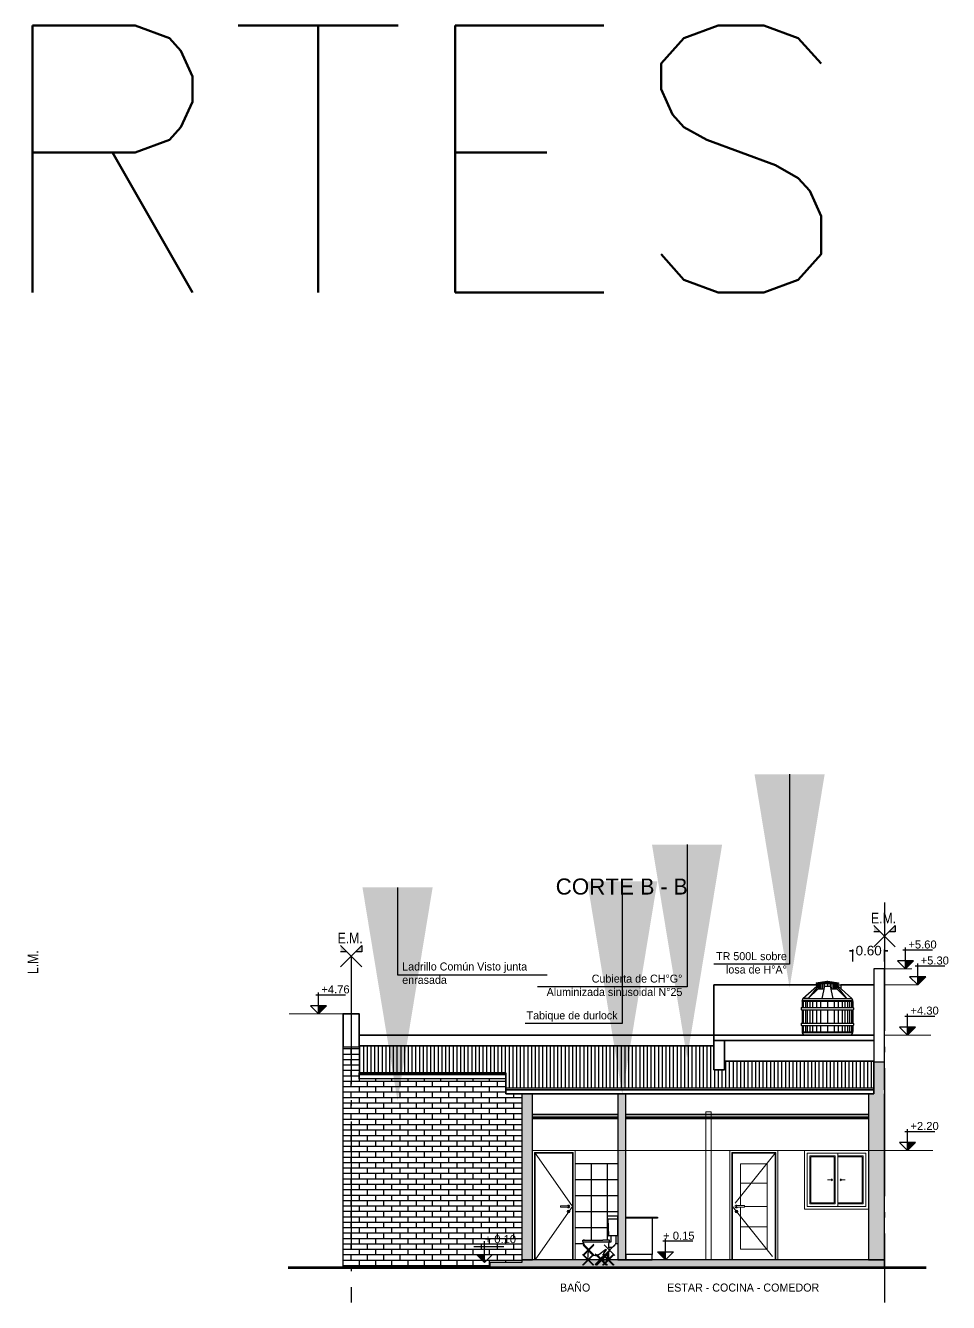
# Model space of a CAD drawing. Header units: millimetres. Extents: x 157 to 449, y 13 to 189.
# Drawn here: x 351.96 to 369.26, y 141.97 to 165.9 of the extents above; entities that cross this region are included whole.
import ezdxf
from ezdxf import colors
from ezdxf.entities.mleader import LeaderData, LeaderLine
from ezdxf.math import Vec2, Vec3

# ---------------------------------------------------------------- set-up
doc = ezdxf.new("R2010")
doc.units = ezdxf.units.MM
doc.header["$LTSCALE"] = 0.1
doc.header["$MEASUREMENT"] = 0
doc.header["$PDMODE"] = 3
doc.header["$PDSIZE"] = 0.1
doc.linetypes.add('ACAD_ISO02W100', pattern=[15, 12, -3])
doc.linetypes.add('ACAD_ISO04W100', pattern=[30, 24, -3, 0, -3])
doc.layers.get('DEFPOINTS').update_dxf_attribs({"color": 1})
for name, color, linetype in [('0.05', 9, 'Continuous'), ('11.Ejes', 1, 'ACAD_ISO04W100'), ('18.Texturas', 8, 'Continuous'), ('9.Mobiliario', 252, 'Continuous'), ('A-Muros', 5, 'Continuous'), ('CONEX. AGUA CORR.', 170, 'Continuous'), ('Cotas', 1, 'Continuous'), ('Cubierta', 7, 'Continuous'), ('HATCH', 10, 'Continuous'), ('PC', 2, 'Continuous')]:
    doc.layers.add(name, color=color, linetype=linetype)
for name, color, linetype, lineweight in [('00-COTAS', 1, 'Continuous', 9), ('04', 4, 'Continuous', 35), ('17.Sombras', 8, 'Continuous', 5)]:
    doc.layers.add(name, color=color, linetype=linetype, lineweight=lineweight)
doc.styles.add('1 en 100', font='romans.shx', dxfattribs={"height": 0.17})
doc.styles.add('ARIAL', font='arial.ttf', dxfattribs={"height": 0.18})
doc.styles.add('Diego', font='arial.ttf')
doc.dimstyles.new('MARQ 100', dxfattribs={"dimscale": 0.1, "dimtxt": 1.75, "dimasz": 0.3, "dimexe": 0.25, "dimexo": 1.5, "dimtad": 0, "dimzin": 1, "dimdsep": 46, "dimtxsty": 'ARIAL', "dimblk": 'BOXFILLED', "dimcen": 2.5, "dimclrd": 8, "dimclre": 8, "dimclrt": 4, "dimazin": 0, "dimtfac": 1, "dimtmove": 2, "dimatfit": 3, "dimldrblk": 'DOTSMALL', "dimfxl": 2, "dimfxlon": 1, "dimlwd": -1, "dimarcsym": 0})
pattern_1 = [(360, (-3729.90896, -1548.88211), (9e-17, 0.1016127), []), (90, (-3729.90896, -1548.88211), (-0.1524, 0.1016127), [0.1016127, -0.1016127])]

# ---------------------------------------------------------------- blocks, each defined once
blk = doc.blocks.new('inodoro')
for p, q in [((2956.409, 1659.283), (2956.22, 1659.282)), ((2956.22, 1658.96), (2956.224, 1658.96)), ((2956.221, 1658.96), (2956.232, 1658.96)), ((2956.224, 1658.96), (2956.244, 1658.96)), ((2956.232, 1658.96), (2956.26, 1658.96)), ((2956.244, 1658.96), (2956.261, 1658.96)), ((2956.253, 1658.852), (2956.253, 1658.96)), ((2956.261, 1658.96), (2956.264, 1658.96)), ((2956.264, 1658.96), (2956.265, 1658.96)), ((2956.264, 1658.96), (2956.284, 1658.96)), ((2956.265, 1658.96), (2956.284, 1658.96)), ((2956.284, 1658.96), (2956.304, 1658.96)), ((2956.284, 1658.96), (2956.304, 1658.96)), ((2956.304, 1658.96), (2956.324, 1658.96)), ((2956.324, 1658.96), (2956.344, 1658.96)), ((2956.344, 1658.96), (2956.364, 1658.96)), ((2956.349, 1658.96), (2956.349, 1658.85)), ((2956.364, 1658.96), (2956.388, 1658.96)), ((2956.371, 1658.96), (2956.372, 1658.96)), ((2956.371, 1658.96), (2956.371, 1658.96)), ((2956.372, 1658.96), (2956.372, 1658.96)), ((2956.253, 1658.843), (2956.253, 1658.852)), ((2956.254, 1658.834), (2956.253, 1658.843)), ((2956.256, 1658.827), (2956.254, 1658.834)), ((2956.257, 1658.821), (2956.256, 1658.827)), ((2956.258, 1658.817), (2956.257, 1658.821)), ((2956.26, 1658.813), (2956.258, 1658.817)), ((2956.264, 1658.804), (2956.26, 1658.813)), ((2956.269, 1658.795), (2956.264, 1658.804)), ((2956.274, 1658.788), (2956.269, 1658.795)), ((2956.279, 1658.781), (2956.274, 1658.788)), ((2956.286, 1658.775), (2956.279, 1658.781)), ((2956.294, 1658.768), (2956.286, 1658.775)), ((2956.304, 1658.762), (2956.294, 1658.768)), ((2956.315, 1658.756), (2956.304, 1658.762)), ((2956.324, 1658.753), (2956.315, 1658.756)), ((2956.335, 1658.75), (2956.324, 1658.753)), ((2956.345, 1658.748), (2956.335, 1658.75)), ((2956.387, 1658.748), (2956.345, 1658.748)), ((2956.349, 1658.85), (2956.349, 1658.849)), ((2956.349, 1658.849), (2956.349, 1658.847)), ((2956.349, 1658.847), (2956.351, 1658.845)), ((2956.351, 1658.845), (2956.352, 1658.844)), ((2956.352, 1658.844), (2956.353, 1658.844)), ((2956.353, 1658.844), (2956.356, 1658.843)), ((2956.356, 1658.843), (2956.374, 1658.843)), ((2956.374, 1658.843), (2956.374, 1658.881)), ((2956.374, 1658.843), (2956.872, 1658.843)), ((2956.376, 1658.883), (2956.5, 1658.883)), ((2956.387, 1658.735), (2956.387, 1658.821)), ((2956.387, 1658.515), (2956.387, 1658.665)), ((2956.405, 1658.883), (2956.405, 1658.883)), ((2956.44, 1658.701), (2956.48, 1658.645)), ((2956.444, 1658.705), (2956.579, 1658.604)), ((2956.872, 1658.883), (2956.5, 1658.883)), ((2956.78, 1658.513), (2956.768, 1658.689)), ((2956.843, 1658.883), (2956.872, 1658.883)), ((2956.4, 1658.513), (2956.403, 1658.513)), ((2956.403, 1658.537), (2956.412, 1658.627)), ((2956.41, 1658.513), (2956.403, 1658.513)), ((2956.405, 1658.513), (2956.532, 1658.513)), ((2956.405, 1658.513), (2956.532, 1658.513)), ((2956.454, 1658.513), (2956.41, 1658.513)), ((2956.528, 1658.513), (2956.463, 1658.513)), ((2956.471, 1658.614), (2956.481, 1658.631)), ((2956.473, 1658.604), (2956.548, 1658.539)), ((2956.536, 1658.513), (2956.528, 1658.513)), ((2956.532, 1658.513), (2956.54, 1658.513)), ((2956.532, 1658.513), (2956.54, 1658.513)), ((2956.541, 1658.513), (2956.536, 1658.513)), ((2956.54, 1658.513), (2956.772, 1658.513)), ((2956.54, 1658.513), (2956.772, 1658.513)), ((2956.541, 1658.517), (2956.542, 1658.52)), ((2956.547, 1658.526), (2956.549, 1658.526)), ((2956.549, 1658.526), (2956.547, 1658.526)), ((2956.55, 1658.527), (2956.55, 1658.535))]:
    blk.add_line(p, q)
at = {"linetype": 'Continuous'}
for p, q in [((2956.387, 1658.534), (2956.4, 1658.534)), ((2956.402, 1658.513), (2956.45, 1658.513)), ((2956.402, 1658.513), (2956.45, 1658.513)), ((2956.403, 1658.513), (2956.777, 1658.513))]:
    blk.add_line(p, q, dxfattribs=at)
at = {"linetype": 'ByBlock'}
blk.add_line((2956.4, 1658.513), (2956.389, 1658.513), dxfattribs=at)
blk.add_lwpolyline([(2956.22, 1658.96), (2956.22, 1658.96), (2956.22, 1658.96), (2956.22, 1658.96), (2956.22, 1658.96), (2956.22, 1658.96), (2956.22, 1658.96), (2956.22, 1658.96), (2956.22, 1658.96), (2956.22, 1658.961), (2956.22, 1658.961), (2956.22, 1658.961), (2956.22, 1658.961), (2956.22, 1658.962), (2956.22, 1658.962), (2956.22, 1658.962), (2956.22, 1658.963), (2956.22, 1658.964), (2956.22, 1658.964), (2956.22, 1658.964), (2956.22, 1658.965), (2956.22, 1658.965), (2956.22, 1658.966), (2956.22, 1658.967), (2956.22, 1658.967), (2956.22, 1658.968), (2956.22, 1658.968), (2956.22, 1658.969), (2956.22, 1658.97), (2956.22, 1658.972), (2956.22, 1658.973), (2956.22, 1658.975), (2956.22, 1658.976), (2956.22, 1658.978), (2956.22, 1658.98), (2956.22, 1658.982), (2956.22, 1658.984), (2956.22, 1658.985), (2956.22, 1658.992), (2956.22, 1658.994), (2956.22, 1658.996), (2956.22, 1658.998), (2956.22, 1659), (2956.22, 1659.002), (2956.22, 1659.005), (2956.22, 1659.007), (2956.22, 1659.009), (2956.22, 1659.282), (2956.22, 1659.289), (2956.22, 1659.324), (2956.22, 1659.324), (2956.22, 1659.325), (2956.22, 1659.326), (2956.22, 1659.326), (2956.22, 1659.327), (2956.22, 1659.327), (2956.22, 1659.327), (2956.22, 1659.328), (2956.22, 1659.328), (2956.22, 1659.328), (2956.22, 1659.328), (2956.22, 1659.328), (2956.22, 1659.328), (2956.22, 1659.328), (2956.22, 1659.328), (2956.22, 1659.328), (2956.22, 1659.328), (2956.22, 1659.329), (2956.22, 1659.329), (2956.22, 1659.329), (2956.22, 1659.33), (2956.223, 1659.33), (2956.414, 1659.33), (2956.414, 1659.33), (2956.414, 1659.33), (2956.414, 1659.33), (2956.414, 1659.33), (2956.414, 1659.33), (2956.415, 1659.33), (2956.416, 1659.329), (2956.416, 1659.329), (2956.417, 1659.329), (2956.418, 1659.329), (2956.418, 1659.328), (2956.419, 1659.328), (2956.419, 1659.327), (2956.419, 1659.327), (2956.419, 1659.327), (2956.419, 1659.327), (2956.419, 1659.327), (2956.42, 1659.325), (2956.42, 1659.324), (2956.42, 1659.324), (2956.42, 1659.324), (2956.42, 1659.322), (2956.42, 1659.321), (2956.421, 1659.289), (2956.421, 1659.287), (2956.42, 1659.286), (2956.419, 1659.284), (2956.418, 1659.284), (2956.417, 1659.283), (2956.417, 1659.283), (2956.417, 1659.283), (2956.417, 1659.283), (2956.417, 1659.283), (2956.417, 1659.283), (2956.417, 1659.283), (2956.416, 1659.283), (2956.415, 1659.283), (2956.415, 1659.283), (2956.415, 1659.283), (2956.415, 1659.283), (2956.415, 1659.283), (2956.415, 1659.283), (2956.415, 1659.283), (2956.411, 1659.283), (2956.411, 1659.283), (2956.411, 1659.283), (2956.411, 1659.283), (2956.41, 1659.283), (2956.41, 1659.283), (2956.41, 1659.283), (2956.409, 1659.283), (2956.409, 1659.283), (2956.398, 1658.969), (2956.398, 1658.969), (2956.398, 1658.969), (2956.398, 1658.969), (2956.398, 1658.969), (2956.398, 1658.969), (2956.398, 1658.969), (2956.397, 1658.967), (2956.396, 1658.964), (2956.394, 1658.962), (2956.392, 1658.96), (2956.391, 1658.96), (2956.39, 1658.96), (2956.389, 1658.96), (2956.388, 1658.96)])
for points in [[(2956.253, 1658.96, 0), (2956.253, 1658.96, 0), (2956.253, 1658.96, 0), (2956.253, 1658.96, 0), (2956.253, 1658.96, 0), (2956.254, 1658.96, 0), (2956.254, 1658.96, 0), (2956.254, 1658.96, 0), (2956.255, 1658.96, 0), (2956.255, 1658.96, 0), (2956.256, 1658.96, 0), (2956.256, 1658.96, 0), (2956.257, 1658.96, 0), (2956.258, 1658.96, 0), (2956.259, 1658.96, 0), (2956.26, 1658.96, 0), (2956.261, 1658.96, 0), (2956.262, 1658.96, 0), (2956.263, 1658.96, 0), (2956.264, 1658.96, 0)], [(2956.304, 1658.96, 0), (2956.308, 1658.96, 0), (2956.311, 1658.96, 0), (2956.315, 1658.96, 0), (2956.317, 1658.96, 0), (2956.319, 1658.96, 0), (2956.322, 1658.96, 0), (2956.324, 1658.96, 0)], [(2956.324, 1658.96, 0), (2956.326, 1658.96, 0), (2956.328, 1658.96, 0), (2956.329, 1658.96, 0), (2956.331, 1658.96, 0), (2956.332, 1658.96, 0), (2956.334, 1658.96, 0), (2956.335, 1658.96, 0), (2956.337, 1658.96, 0)], [(2956.337, 1658.96, 0), (2956.338, 1658.96, 0), (2956.339, 1658.96, 0), (2956.34, 1658.96, 0), (2956.341, 1658.96, 0), (2956.342, 1658.96, 0), (2956.343, 1658.96, 0), (2956.344, 1658.96, 0), (2956.344, 1658.96, 0)], [(2956.344, 1658.96, 0), (2956.345, 1658.96, 0), (2956.346, 1658.96, 0), (2956.346, 1658.96, 0), (2956.347, 1658.96, 0), (2956.347, 1658.96, 0), (2956.348, 1658.96, 0), (2956.348, 1658.96, 0), (2956.348, 1658.96, 0), (2956.348, 1658.96, 0), (2956.349, 1658.96, 0), (2956.349, 1658.96, 0), (2956.349, 1658.96, 0)]]:
    blk.add_polyline3d(points)
for centre, radius, start, end in [((2956.376, 1658.881), 0.002, 90, 180), ((2956.358, 1658.819), 0.0288, 355.7363, 56.8754), ((2956.426, 1658.697), 0.0508, 167.008, 237.1638), ((2956.45, 1658.693), 0.0756, 146.9162, 168.1643), ((2956.382, 1658.63), 0.03, 354.1632, 57.1638), ((2956.442, 1658.703), 0.00278, 59.266, 217.2151), ((2956.618, 1658.723), 0.14, 324.5814, 332.8853), ((2955.213, 1659.329), 1.669, 336.346, 337.558), ((2956.814, 1658.692), 0.046, 131.2869, 184), ((2956.381, 1659.184), 0.61, 311.2869, 316.3291), ((2956.625, 1658.948), 0.27, 316.8518, 327.5968), ((2956.7, 1658.901), 0.181, 327.5829, 341.6017), ((2956.872, 1658.876), 0.007, 352.0317, 90), ((2956.668, 1658.905), 0.213, 343.1846, 352.0317), ((2956.389, 1658.515), 0.002, 180, 270), ((2956.4, 1658.537), 0.003, 270, 354.1632), ((2956.478, 1658.61), 0.008, 152.3901, 228.7275), ((2956.469, 1658.637), 0.013, 332.3901, 35.3982), ((2956.536, 1658.518), 0.005, 270, 347.9052), ((2956.549, 1658.52), 0.00711, 104.8009, 175.5538), ((2956.545, 1658.535), 0.005, 0, 48.7275), ((2956.549, 1658.527), 0.001, 270, 0), ((2956.632, 1658.678), 0.091, 234.7914, 288.5913), ((2956.607, 1658.753), 0.17, 288.5937, 303.0102), ((2956.614, 1658.731), 0.147, 305.5004, 321.959), ((2956.717, 1658.651), 0.0171, 320.1853, 327.8547), ((2956.777, 1658.516), 0.003, 270, 4)]:
    blk.add_arc(centre, radius, start, end)
for p in [(2956.375, 1658.696), (2956.375, 1658.694), (2956.768, 1658.689), (2956.77, 1658.705), (2956.387, 1658.515), (2956.4, 1658.513), (2956.405, 1658.513), (2956.528, 1658.513), (2956.528, 1658.513), (2956.532, 1658.513), (2956.54, 1658.516), (2956.54, 1658.513), (2956.545, 1658.526), (2956.772, 1658.513), (2956.772, 1658.513), (2956.78, 1658.513)]:
    blk.add_point(p, dxfattribs=at)
at = {"linetype": 'Continuous'}
for p in [(2956.514, 1658.513), (2956.514, 1658.513), (2956.527, 1658.513), (2956.527, 1658.513)]:
    blk.add_point(p, dxfattribs=at)
blk = doc.blocks.new('tanque reserva')
for p, q in [((-0.21, 0.977), (-0.01, 1.008)), ((-0.21, 0.977), (-0.01, 0.999)), ((-0.21, 0.977), (0.21, 0.977)), ((-0.21, 0.977), (-0.21, 0.967)), ((-0.21, 0.967), (0.21, 0.967)), ((-0.2, 0.917), (-0.2, 0.967)), ((-0.189, 0.917), (-0.189, 0.967)), ((-0.174, 0.967), (-0.174, 0.917)), ((-0.158, 0.867), (-0.158, 0.967)), ((-0.137, 0.867), (-0.137, 0.967)), ((-0.116, 0.867), (-0.116, 0.967)), ((-0.084, 0.867), (-0.084, 0.967)), ((-0.053, 0.904), (-0.053, 0.967)), ((-0.01, 1.008), (0, 1.01)), ((-0.01, 1.008), (-0.01, 0.977)), ((0, 1.01), (0.01, 1.008)), ((0, 0.967), (0, 0.917)), ((0.01, 1.008), (0.01, 0.977)), ((0.01, 1.008), (0.21, 0.977)), ((0.01, 0.999), (0.21, 0.977)), ((0.053, 0.967), (0.053, 0.904)), ((0.084, 0.967), (0.084, 0.867)), ((0.116, 0.967), (0.116, 0.867)), ((0.137, 0.967), (0.137, 0.867)), ((0.158, 0.967), (0.158, 0.867)), ((0.174, 0.967), (0.174, 0.867)), ((0.189, 0.967), (0.189, 0.917)), ((0.2, 0.917), (0.2, 0.967)), ((0.21, 0.977), (0.21, 0.967)), ((-0.459, 0.682), (-0.2, 0.917)), ((-0.174, 0.917), (-0.359, 0.682)), ((-0.174, 0.867), (-0.359, 0.682)), ((-0.2, 0.917), (-0.174, 0.917)), ((-0.174, 0.917), (-0.174, 0.867)), ((-0.174, 0.867), (-0.061, 0.867)), ((-0.1, 0.682), (-0.05, 0.917)), ((-0.05, 0.917), (0.05, 0.917)), ((0.05, 0.917), (0.1, 0.682)), ((0.061, 0.867), (0.174, 0.867)), ((0.174, 0.917), (0.174, 0.867)), ((0.2, 0.917), (0.174, 0.917)), ((0.174, 0.917), (0.359, 0.682)), ((0.174, 0.867), (0.359, 0.682)), ((0.2, 0.942), (0.25, 0.942)), ((0.459, 0.682), (0.2, 0.917)), ((0.25, 0.942), (0.25, 0.871)), ((-0.485, 0.515), (-0.49, 0.51)), ((-0.49, 0.51), (-0.49, 0.48)), ((-0.49, 0.48), (-0.485, 0.475)), ((-0.485, 0.515), (0.485, 0.515)), ((-0.475, 0.628), (-0.475, 0.515)), ((-0.473, 0.645), (0.473, 0.645)), ((-0.473, 0.635), (0.473, 0.635)), ((-0.359, 0.682), (-0.459, 0.682)), ((-0.459, 0.682), (-0.359, 0.682)), ((-0.45, 0.515), (-0.45, 0.635)), ((-0.413, 0.635), (-0.413, 0.515)), ((-0.375, 0.515), (-0.375, 0.635)), ((-0.359, 0.682), (-0.1, 0.682)), ((-0.325, 0.515), (-0.325, 0.635)), ((-0.275, 0.515), (-0.275, 0.635)), ((-0.2, 0.515), (-0.2, 0.635)), ((-0.125, 0.515), (-0.125, 0.635)), ((-0.1, 0.682), (0.1, 0.682)), ((0, 0.635), (0, 0.515)), ((0.1, 0.682), (0.359, 0.682)), ((0.125, 0.635), (0.125, 0.515)), ((0.2, 0.635), (0.2, 0.515)), ((0.275, 0.635), (0.275, 0.515)), ((0.325, 0.635), (0.325, 0.515)), ((0.359, 0.682), (0.459, 0.682)), ((0.375, 0.635), (0.375, 0.515)), ((0.412, 0.635), (0.412, 0.515)), ((0.45, 0.635), (0.45, 0.515)), ((0.475, 0.628), (0.475, 0.515)), ((0.485, 0.515), (0.49, 0.51)), ((0.485, 0.475), (0.49, 0.48)), ((0.49, 0.51), (0.49, 0.48)), ((-0.485, 0.475), (0.485, 0.475)), ((-0.475, 0.475), (-0.475, 0.22)), ((-0.45, 0.22), (-0.45, 0.475)), ((-0.413, 0.475), (-0.413, 0.22)), ((-0.375, 0.22), (-0.375, 0.475)), ((-0.325, 0.22), (-0.325, 0.475)), ((-0.275, 0.22), (-0.275, 0.475)), ((-0.2, 0.22), (-0.2, 0.475)), ((-0.125, 0.22), (-0.125, 0.475)), ((0, 0.475), (0, 0.22)), ((0.125, 0.475), (0.125, 0.22)), ((0.2, 0.475), (0.2, 0.22)), ((0.275, 0.475), (0.275, 0.22)), ((0.325, 0.475), (0.325, 0.22)), ((0.375, 0.475), (0.375, 0.22)), ((0.412, 0.475), (0.412, 0.22)), ((0.45, 0.475), (0.45, 0.22)), ((0.475, 0.475), (0.475, 0.22)), ((-0.485, 0.22), (-0.49, 0.215)), ((-0.49, 0.215), (-0.49, 0.185)), ((-0.49, 0.185), (-0.485, 0.18)), ((-0.485, 0.22), (0.152, 0.22)), ((-0.485, 0.18), (0.152, 0.18)), ((-0.475, 0.18), (-0.475, 0.066)), ((-0.473, 0.06), (0.152, 0.06)), ((-0.473, 0.05), (0.152, 0.05)), ((-0.45, 0.06), (-0.45, 0.18)), ((-0.425, 0), (0.425, 0)), ((-0.413, 0.18), (-0.413, 0.06)), ((-0.375, 0.06), (-0.375, 0.18)), ((-0.325, 0.06), (-0.325, 0.18)), ((-0.275, 0.06), (-0.275, 0.18)), ((-0.2, 0.06), (-0.2, 0.18)), ((-0.125, 0.06), (-0.125, 0.18)), ((0, 0.18), (0, 0.06)), ((0.125, 0.18), (0.125, 0.06)), ((0.152, 0.22), (0.485, 0.22)), ((0.152, 0.18), (0.485, 0.18)), ((0.152, 0.06), (0.473, 0.06)), ((0.152, 0.05), (0.473, 0.05)), ((0.2, 0.18), (0.2, 0.06)), ((0.275, 0.18), (0.275, 0.06)), ((0.325, 0.18), (0.325, 0.06)), ((0.375, 0.18), (0.375, 0.06)), ((0.412, 0.18), (0.412, 0.06)), ((0.45, 0.18), (0.45, 0.06)), ((0.475, 0.18), (0.475, 0.066)), ((0.485, 0.22), (0.49, 0.215)), ((0.485, 0.18), (0.49, 0.185)), ((0.49, 0.215), (0.49, 0.185))]:
    blk.add_line(p, q)
for centre, radius, start, end in [((-0.465, 0.65), 0.01, 171.6788, 225.9934), ((-0.465, 0.628), 0.01, 131.8103, 180), ((-0.425, 0.645), 0.05, 132.2737, 171.6788), ((-0.475, 0.64), 0.005, 311.8103, 45.9934), ((0.425, 0.645), 0.05, 8.3212, 47.7263), ((0.475, 0.64), 0.005, 134.0066, 228.1897), ((0.465, 0.65), 0.01, 314.0066, 8.3212), ((0.465, 0.628), 0.01, 360, 48.1897), ((-0.465, 0.066), 0.01, 180, 228.1897), ((-0.465, 0.044), 0.01, 134.0066, 188.3212), ((-0.425, 0.05), 0.05, 188.3212, 270), ((-0.475, 0.055), 0.005, 314.0066, 48.1897), ((0.425, 0.05), 0.05, 270, 351.6788), ((0.475, 0.055), 0.005, 131.8103, 225.9934), ((0.465, 0.066), 0.01, 311.8103, 0), ((0.465, 0.044), 0.01, 351.6788, 45.9934)]:
    blk.add_arc(centre, radius, start, end)
blk = doc.blocks.new('_BoxFilled')
at = {"color": 0, "linetype": 'ByBlock', "lineweight": -2}
blk.add_line((-0.5, 0), (-1, 0), dxfattribs=at)
at = {"color": 0, "linetype": 'ByBlock'}
blk.add_solid([(-0.5, 0.5), (0.5, 0.5), (-0.5, -0.5), (0.5, -0.5)], dxfattribs=at)
blk = doc.blocks.new('*D256')
at = {"layer": '04', "color": 8, "transparency": 16777216}
for p, q in [((367.439, 148.564), (367.409, 148.564)), ((367.469, 148.564), (367.471, 148.564)), ((368.064, 148.564), (368.063, 148.564)), ((368.094, 148.564), (368.124, 148.564))]:
    blk.add_line(p, q, dxfattribs=at)
at = {"layer": '04', "color": 8, "lineweight": -2, "transparency": 16777216}
for p, q in [((367.469, 148.364), (367.469, 148.589)), ((368.064, 148.364), (368.064, 148.589))]:
    blk.add_line(p, q, dxfattribs=at)
at = {"layer": 'DEFPOINTS', "color": 0, "transparency": 16777216}
for p in [(368.064, 148.564), (367.469, 147.919), (368.064, 147.919)]:
    blk.add_point(p, dxfattribs=at)
at = {"layer": '04', "color": 8, "transparency": 16777216, "xscale": 0.03, "yscale": 0.03, "zscale": 0.03}
blk.add_blockref('_BoxFilled', (367.469, 148.564), dxfattribs=at)
at = {"layer": '04', "color": 8, "transparency": 16777216, "xscale": 0.03, "yscale": 0.03, "zscale": 0.03, "rotation": 180}
blk.add_blockref('_BoxFilled', (368.064, 148.564), dxfattribs=at)
at = {"layer": '04', "color": 4, "transparency": 16777216, "insert": (367.767, 148.564), "char_height": 0.18, "attachment_point": 5, "style": 'ARIAL'}
blk.add_mtext('0.60', dxfattribs=at)
blk = doc.blocks.new('_DotSmall')
at = {"color": 0, "linetype": 'ByBlock', "const_width": 0.5}
blk.add_lwpolyline([(-0.0625, 0, 1), (0.0625, 0, 1)], format="xyb", close=True, dxfattribs=at)

msp = doc.modelspace()

# ---------------------------------------------------------------- hatches: boundary and pattern name
for points in [[(368.4554, 148.372), (368.4554, 148.222), (368.6054, 148.372)], [(368.6856, 148.072), (368.6856, 147.922), (368.8356, 148.072)], [(357.4516, 147.5315), (357.4516, 147.3815), (357.6016, 147.5315)], [(368.4945, 147.1334), (368.4945, 146.9834), (368.6445, 147.1334)], [(368.4945, 144.9715), (368.4945, 144.8215), (368.6445, 144.9715)], [(360.5662, 142.872), (360.5662, 142.722), (360.4162, 142.872)], [(363.9608, 142.9215), (363.9608, 142.7715), (363.8108, 142.9215)]]:
    msp.add_hatch(color=256).paths.add_polyline_path(points)
at = {"layer": '0.05'}
h = msp.add_hatch(dxfattribs=at)
h.set_pattern_fill('AR-BRSTD', color=256, scale=0.0015)
h.set_pattern_definition(pattern_1)
h.paths.add_polyline_path([(360.7162, 142.872), (360.5662, 142.722), (360.4162, 142.872)], flags=16)
h.paths.add_polyline_path([(358.0649, 146.7651), (357.9148, 146.7651), (357.9148, 142.6215), (358.0649, 142.6215)])
h.paths.add_polyline_path([(360.5725, 143.0225), (361.1778, 143.0225), (361.1778, 143.3316), (360.5725, 143.3316)], flags=24)
h = msp.add_hatch(dxfattribs=at)
h.set_pattern_fill('AR-BRSTD', color=256, scale=0.0015)
h.set_pattern_definition(pattern_1)
h.paths.add_polyline_path([(361.2648, 145.8806), (360.9648, 145.8806), (360.9648, 146.1651), (358.2151, 146.1651), (358.2151, 146.7651), (358.0649, 146.7651), (358.0649, 142.6215), (360.6648, 142.6215), (360.6648, 142.7215), (361.2648, 142.7215), (361.2648, 142.7715)])
h.paths.add_polyline_path([(360.7162, 142.872), (360.5662, 142.722), (360.4162, 142.872)], flags=16)
h.paths.add_polyline_path([(360.5404, 143.0013), (361.2039, 143.0013), (361.2039, 143.3104), (360.5404, 143.3104)], flags=24)
at = {"layer": '11.Ejes'}
h = msp.add_hatch(color=256, dxfattribs=at)
h.dxf.hatch_style = 1
h.paths.add_polyline_path([(368.1461, 148.917), (368.2625, 149.0333), (368.2625, 148.917)])
h.paths.add_polyline_path([(367.8665, 149.0333), (367.9828, 148.917), (367.8665, 148.917)])
h = msp.add_hatch(color=256, dxfattribs=at)
h.dxf.hatch_style = 1
h.paths.add_polyline_path([(358.1465, 148.5425), (358.2629, 148.6589), (358.2629, 148.5425)])
h.paths.add_polyline_path([(357.8669, 148.6589), (357.9833, 148.5425), (357.8669, 148.5425)])
at = {"layer": 'Cubierta'}
h = msp.add_hatch(dxfattribs=at)
h.set_pattern_fill('_USER', color=1, scale=0.07, angle=90, style=0, pattern_type=0)
h.set_pattern_definition([(90, (-3729.90896, -1548.88211), (-0.07, 4e-18), [])])
h.paths.add_polyline_path([(363.1482, 146.7815), (358.9353, 146.7815), (358.9353, 146.2744), (360.9648, 146.2744), (360.9648, 145.9899), (363.1482, 145.9899)])
h.paths.add_polyline_path([(364.8648, 146.7815), (363.1482, 146.7815), (363.1482, 145.9899), (367.8642, 145.9899), (367.8642, 146.4806), (367.8642, 146.4909), (365.0648, 146.4909), (365.0648, 146.3318), (364.8648, 146.3318)])
h.paths.add_polyline_path([(358.9353, 146.7815), (358.2151, 146.7815), (358.2151, 146.7651), (358.2151, 146.2744), (358.9353, 146.2744)])
h = msp.add_hatch(color=1, dxfattribs=at)
h.paths.add_polyline_path([(363.0648, 145.4465), (361.4648, 145.4465), (361.4648, 145.4215), (363.0648, 145.4215)])
h.paths.add_polyline_path([(364.8148, 145.4465), (363.2148, 145.4465), (363.2148, 145.4215), (364.8148, 145.4215)])
at = {"layer": 'HATCH'}
h = msp.add_hatch(color=256, dxfattribs=at)
h.dxf.hatch_style = 1
h.paths.add_polyline_path([(368.0645, 146.4806), (367.8642, 146.4806), (367.8642, 145.8806), (367.7642, 145.8806), (367.7642, 144.8215), (368.0645, 144.8215)])
h.paths.add_polyline_path([(368.0645, 144.8215), (367.7642, 144.8215), (367.7642, 143.7215), (367.7642, 142.7715), (368.0645, 142.7715)])
h.paths.add_polyline_path([(368.0645, 142.7715), (367.7642, 142.7715), (361.2648, 142.7715), (361.2648, 142.7215), (360.6648, 142.7215), (360.6648, 142.6215), (368.0645, 142.6215)])
at = {"layer": 'HATCH', "linetype": 'Continuous'}
h = msp.add_hatch(color=256, dxfattribs=at)
h.dxf.hatch_style = 1
h.paths.add_polyline_path([(363.0648, 145.8806), (363.2148, 145.8806), (363.2148, 142.7715), (363.0648, 142.7715)])
h.paths.add_polyline_path([(361.2648, 145.8806), (361.4648, 145.8806), (361.4648, 142.7715), (361.2648, 142.7715)])
h = msp.add_hatch(color=256, dxfattribs=at)
h.dxf.hatch_style = 1
h.paths.add_polyline_path([(364.7642, 145.4465), (364.7642, 145.4215), (367.7642, 145.4215), (367.7642, 145.4465)])

# ---------------------------------------------------------------- linework, layer by layer
for p, q in [((368.4554, 148.222), (368.4554, 148.622)), ((368.6054, 148.372), (368.3054, 148.372)), ((368.4554, 148.222), (368.3054, 148.372)), ((368.9661, 148.572), (368.4054, 148.572)), ((368.4554, 148.222), (368.6054, 148.372)), ((369.1962, 148.272), (368.6356, 148.272)), ((368.6856, 147.922), (368.6856, 148.322)), ((368.8356, 148.072), (368.5356, 148.072)), ((368.6856, 147.922), (368.5356, 148.072)), ((368.6856, 147.922), (368.8356, 148.072)), ((357.9623, 147.7315), (357.4016, 147.7315)), ((357.4516, 147.3815), (357.4516, 147.7815)), ((357.6016, 147.5315), (357.3016, 147.5315)), ((357.4516, 147.3815), (357.3016, 147.5315)), ((357.4516, 147.3815), (357.6016, 147.5315)), ((369.0052, 147.3334), (368.4445, 147.3334)), ((368.4945, 146.9834), (368.4945, 147.3834)), ((368.6445, 147.1334), (368.3445, 147.1334)), ((368.4945, 146.9834), (368.3445, 147.1334)), ((368.4945, 146.9834), (368.6445, 147.1334)), ((369.0051, 145.1715), (368.4445, 145.1715)), ((368.4945, 144.8215), (368.4945, 145.2215)), ((368.6445, 144.9715), (368.3445, 144.9715)), ((368.4945, 144.8215), (368.3445, 144.9715)), ((368.4945, 144.8215), (368.6445, 144.9715)), ((360.5662, 142.722), (360.5662, 143.122)), ((364.4715, 143.1215), (363.9108, 143.1215)), ((363.9608, 142.7715), (363.9608, 143.1715)), ((360.4162, 142.872), (360.7162, 142.872)), ((360.5662, 142.722), (360.4162, 142.872)), ((360.5662, 142.722), (360.7162, 142.872)), ((363.8108, 142.9215), (364.1108, 142.9215)), ((363.9608, 142.7715), (363.8108, 142.9215)), ((363.9608, 142.7715), (364.1108, 142.9215))]:
    msp.add_line(p, q)
at = {"color": 5}
for p, q in [((368.0645, 148.2215), (367.8642, 148.2215)), ((367.8642, 148.2215), (367.8642, 145.8806)), ((368.0645, 145.9592), (368.0645, 148.2215)), ((357.9148, 142.6215), (357.9148, 146.7651)), ((357.9148, 146.7651), (358.2151, 146.7651)), ((358.2151, 146.7651), (358.2151, 146.1651)), ((360.9648, 146.1651), (358.2151, 146.1651)), ((367.8642, 145.9899), (360.9648, 145.9899)), ((368.0645, 145.9592), (368.0645, 145.8806)), ((361.4648, 145.4215), (363.0648, 145.4215)), ((363.2148, 145.4215), (367.7642, 145.4215))]:
    msp.add_line(p, q, dxfattribs=at)
for points in [[(367.8642, 145.8806), (367.8642, 146.4806), (368.0645, 146.4806)], [(367.8642, 145.8806), (367.7642, 145.8806), (367.7642, 142.7715), (368.0645, 142.7715), (368.0645, 145.8806)]]:
    msp.add_lwpolyline(points, dxfattribs=at)
for points in [[(361.2648, 142.7715), (361.4648, 142.7715), (361.4648, 145.8806), (361.2648, 145.8806)], [(363.0648, 142.7715), (363.2148, 142.7715), (363.2148, 145.8806), (363.0648, 145.8806)]]:
    msp.add_lwpolyline(points, close=True, dxfattribs=at)
at = {"layer": '04', "color": 3}
for p, q in [((364.8648, 147.9215), (366.7938, 147.9215)), ((364.8648, 146.9834), (364.8648, 147.9215)), ((367.2438, 147.9215), (367.8642, 147.9215)), ((364.8648, 146.9834), (358.2151, 146.9834)), ((358.2151, 146.7815), (364.8648, 146.7815)), ((364.8648, 146.8834), (364.8648, 146.8834)), ((365.0648, 146.4909), (367.8642, 146.4909))]:
    msp.add_line(p, q, dxfattribs=at)
at = {"layer": '04'}
for p, q in [((364.8648, 146.3318), (364.8648, 146.9834)), ((367.8642, 146.9834), (364.8648, 146.9834)), ((367.8642, 146.8834), (364.8648, 146.8834)), ((365.0648, 146.3318), (365.0648, 146.8834)), ((358.2151, 146.2437), (360.9648, 146.2437)), ((358.2151, 146.1651), (358.2151, 146.2437)), ((360.9648, 146.2744), (360.9648, 145.8806)), ((364.8648, 146.3318), (365.0648, 146.3318)), ((360.9648, 145.9592), (367.8642, 145.9592)), ((361.2648, 145.9592), (367.8642, 145.9592)), ((367.8642, 145.8806), (360.9648, 145.8806)), ((361.4648, 145.4965), (363.0648, 145.4965)), ((363.2148, 145.4965), (364.8148, 145.4965)), ((364.8148, 145.4965), (367.7642, 145.4965)), ((361.4648, 145.4465), (363.0648, 145.4465)), ((363.2148, 145.4465), (367.7642, 145.4465))]:
    msp.add_line(p, q, dxfattribs=at)
at = {"layer": '04', "color": 3}
msp.add_lwpolyline([(358.2151, 146.7651), (358.2151, 147.3815), (357.9148, 147.3815), (357.9148, 146.7651)], dxfattribs=at)
at = {"layer": '04'}
msp.add_lwpolyline([(360.9648, 146.2744), (358.2151, 146.2744), (358.2151, 146.2437), (360.9648, 146.2437)], dxfattribs=at)
at = {"layer": '04', "const_width": 0.05}
msp.add_lwpolyline([(356.8842, 142.6215), (368.8485, 142.6215)], dxfattribs=at)
at = {"layer": '11.Ejes'}
for p, q in [((368.0645, 149.4647), (368.0645, 141.972)), ((367.8665, 149.0333), (368.2625, 148.6374)), ((367.8665, 149.0333), (368.2625, 148.6374)), ((368.2625, 149.0333), (367.8665, 148.6374)), ((367.9828, 148.917), (367.8665, 148.917)), ((368.2625, 148.917), (368.1461, 148.917)), ((368.2625, 149.0333), (368.2625, 148.917)), ((357.8669, 148.6589), (358.2629, 148.2629)), ((357.8669, 148.6589), (358.2629, 148.2629)), ((358.2629, 148.6589), (357.8669, 148.2629)), ((358.2629, 148.6589), (358.2629, 148.5425)), ((357.9833, 148.5425), (357.8669, 148.5425)), ((358.0649, 148.4609), (358.0649, 141.972)), ((358.2629, 148.5425), (358.1465, 148.5425))]:
    msp.add_line(p, q, dxfattribs=at)
at = {"layer": '17.Sombras', "linetype": 'ACAD_ISO02W100', "ltscale": 20}
for p, q in [((368.5749, 148.2215), (368.0645, 148.2215)), ((368.0645, 147.9215), (368.2992, 147.9215)), ((368.6856, 147.9215), (368.0645, 147.9215)), ((357.8308, 147.3815), (356.9032, 147.3815)), ((357.9148, 147.3815), (357.4834, 147.3815)), ((368.9295, 146.9834), (368.0645, 146.9834)), ((361.4648, 144.8216), (368.972, 144.8215))]:
    msp.add_line(p, q, dxfattribs=at)
at = {"layer": '18.Texturas'}
for p, q in [((363.0648, 144.5715), (362.2648, 144.5715)), ((362.5648, 144.5715), (362.5648, 143.1415)), ((362.8648, 144.5715), (362.8648, 143.1415)), ((363.0648, 144.2715), (362.2648, 144.2715)), ((363.0648, 143.9715), (362.2648, 143.9715)), ((363.0648, 143.6715), (362.2648, 143.6715)), ((362.8819, 143.3715), (362.2648, 143.3715)), ((362.426, 143.0715), (362.2648, 143.0715)), ((363.0648, 143.0715), (363.0252, 143.0715))]:
    msp.add_line(p, q, dxfattribs=at)
at = {"layer": '9.Mobiliario'}
msp.add_line((363.7058, 143.5515), (363.7058, 142.8715), dxfattribs=at)
for points in [[(363.2148, 143.5715), (363.8058, 143.5715), (363.8058, 143.5515), (363.2148, 143.5515)], [(363.2148, 142.7715), (363.7058, 142.7715), (363.7058, 142.8715), (363.2148, 142.8715)]]:
    msp.add_lwpolyline(points, close=True, dxfattribs=at)
at = {"layer": 'A-Muros'}
for points in [[(368.0645, 142.6215), (368.0645, 142.7715), (361.2648, 142.7715), (361.2648, 142.7215), (360.6648, 142.7215), (360.6648, 142.6215), (356.8842, 142.6215)], [(360.6648, 142.6215), (368.0645, 142.6215)]]:
    msp.add_lwpolyline(points, dxfattribs=at)
at = {"layer": 'Cotas', "color": 0, "ltscale": 0.01}
msp.add_line((360.3676, 143.0228), (360.9283, 143.0228), dxfattribs=at)
at = {"layer": 'PC', "lineweight": 20}
for p, q in [((362.2648, 144.8216), (361.4648, 144.8216)), ((361.4648, 144.8216), (361.4648, 142.7715)), ((362.2248, 144.7816), (361.5048, 144.7816)), ((361.5048, 144.7816), (361.5048, 142.7715)), ((362.2248, 144.7816), (362.2248, 142.7715)), ((362.2648, 144.8216), (362.2648, 142.7715)), ((365.1642, 144.8218), (365.1642, 142.7718)), ((365.1642, 144.8218), (366.0642, 144.8218)), ((365.2042, 144.7818), (365.2042, 142.7718)), ((365.2042, 144.7818), (366.0242, 144.7818)), ((366.0242, 144.7818), (366.0242, 142.7718)), ((366.0642, 144.8218), (366.0642, 142.7718)), ((366.5642, 144.8215), (367.7642, 144.8215)), ((366.5642, 143.7215), (366.5642, 144.8215)), ((366.6142, 144.7715), (367.7142, 144.7715)), ((366.6142, 143.7715), (366.6142, 144.7715)), ((366.6642, 144.8215), (366.6692, 144.8215)), ((367.1892, 144.7715), (367.1892, 143.7715)), ((367.6592, 144.8215), (367.6642, 144.8215)), ((367.7142, 143.7715), (367.7142, 144.7715)), ((367.7642, 143.7215), (367.7642, 144.8215)), ((366.6642, 144.7215), (367.1392, 144.7215)), ((366.6642, 143.8215), (366.6642, 144.7215)), ((367.1392, 144.7215), (367.1392, 143.8215)), ((367.1892, 144.7215), (367.6642, 144.7215)), ((367.6642, 143.8215), (367.6642, 144.7215)), ((366.6642, 143.8215), (367.1392, 143.8215)), ((367.1892, 143.8215), (367.6642, 143.8215)), ((362.1414, 143.785), (361.9914, 143.785)), ((361.9914, 143.785), (361.9914, 143.755)), ((361.9914, 143.755), (362.1414, 143.755)), ((362.1414, 143.755), (362.1414, 143.785)), ((365.2876, 143.7867), (365.4376, 143.7867)), ((365.2876, 143.7567), (365.2876, 143.7867)), ((365.4376, 143.7567), (365.2876, 143.7567)), ((365.4376, 143.7867), (365.4376, 143.7567)), ((366.5642, 143.7215), (367.7642, 143.7215)), ((366.6142, 143.7715), (367.7142, 143.7715)), ((366.6642, 143.7215), (366.6692, 143.7215)), ((367.6592, 143.7215), (367.6642, 143.7215))]:
    msp.add_line(p, q, dxfattribs=at)
at = {"layer": 'PC', "color": 7, "lineweight": 5}
for p, q in [((362.2148, 144.7716), (361.5148, 144.7716)), ((361.5148, 144.7716), (361.5148, 142.7715)), ((362.2148, 144.7716), (362.2148, 142.7715)), ((365.2142, 144.7718), (365.2142, 142.7718)), ((365.2142, 144.7718), (366.0142, 144.7718)), ((366.0142, 144.7718), (366.0142, 142.7718)), ((366.6842, 144.7015), (367.1192, 144.7015)), ((366.6842, 143.8415), (366.6842, 144.7015)), ((367.1192, 144.7015), (367.1192, 143.8415)), ((367.1892, 144.7015), (367.6442, 144.7015)), ((367.6442, 143.8415), (367.6442, 144.7015)), ((366.6842, 143.8415), (367.1192, 143.8415)), ((367.1892, 143.8415), (367.6442, 143.8415)), ((362.1389, 143.6653), (362.1389, 143.676)), ((362.1389, 143.6653), (362.1439, 143.6653)), ((362.1439, 143.6653), (362.1439, 143.676)), ((365.2832, 143.6796), (365.2776, 143.6796)), ((365.2776, 143.6796), (365.2776, 143.6746)), ((365.2832, 143.6746), (365.2776, 143.6746)), ((365.2976, 143.6796), (365.2919, 143.6796)), ((365.2976, 143.6746), (365.2919, 143.6746)), ((365.2976, 143.6796), (365.2976, 143.6746))]:
    msp.add_line(p, q, dxfattribs=at)
at = {"layer": 'PC', "color": 1, "linetype": 'ACAD_ISO02W100', "lineweight": 13}
for p, q in [((361.5148, 144.7716), (362.2148, 143.77)), ((366.0142, 144.7718), (365.2142, 143.7717)), ((362.2148, 143.77), (361.5148, 142.7715)), ((365.2142, 143.7717), (366.0142, 142.7718))]:
    msp.add_line(p, q, dxfattribs=at)
at = {"layer": 'PC', "color": 1, "lineweight": 13}
for p, q in [((365.3642, 144.5717), (365.8642, 144.5717)), ((365.3642, 144.5717), (365.3642, 143.7867)), ((365.8642, 144.5717), (365.8642, 142.9717)), ((365.3642, 144.2092), (365.8642, 144.2092)), ((365.3642, 143.7567), (365.3642, 142.9717)), ((365.4392, 143.7717), (365.8642, 143.7717)), ((365.3642, 143.3919), (365.8642, 143.3919)), ((365.3642, 142.9717), (365.8642, 142.9717))]:
    msp.add_line(p, q, dxfattribs=at)
at = {"layer": 'PC', "lineweight": 20}
for points in [[(364.8148, 142.7715), (364.8148, 145.5465), (364.7148, 145.5465), (364.7148, 145.4465)], [(364.7148, 145.4215), (364.7148, 142.7715)]]:
    msp.add_lwpolyline(points, dxfattribs=at)
at = {"layer": 'PC', "color": 1, "lineweight": 9}
for points in [[(367.0889, 144.2692), (367.0692, 144.2903)], [(367.2344, 144.2692), (367.2541, 144.2903)], [(367.0889, 144.2692), (366.9946, 144.2692)], [(367.0889, 144.2692), (367.0692, 144.248)], [(367.2344, 144.2692), (367.3287, 144.2692)], [(367.2344, 144.2692), (367.2541, 144.248)]]:
    msp.add_lwpolyline(points, dxfattribs=at)
at = {"layer": 'PC', "lineweight": 20}
for centre in [(362.1414, 143.6754), (365.2876, 143.6771)]:
    msp.add_circle(centre, 0.025, dxfattribs=at)
for centre, start, end in [((362.1414, 143.77), 216.8699, 143.1301), ((365.2876, 143.7717), 36.8699, 323.1301)]:
    msp.add_arc(centre, 0.025, start, end, dxfattribs=at)
at = {"layer": 'PC', "color": 7, "lineweight": 5}
for centre, start, end in [((362.1414, 143.6803), 299.98962, 240.01038), ((365.2876, 143.6771), 29.98962, 150.01038), ((365.2876, 143.6771), 209.98962, 330.01038)]:
    msp.add_arc(centre, 0.005, start, end, dxfattribs=at)

# ---------------------------------------------------------------- block references
at = {"layer": '9.Mobiliario', "xscale": -1}
msp.add_blockref('inodoro', (3319.2849, -1515.7419), dxfattribs=at)
at = {"layer": 'CONEX. AGUA CORR.'}
msp.add_blockref('tanque reserva', (366.9938, 146.9834), dxfattribs=at)

# ---------------------------------------------------------------- texts
at = {"color": 2}
for s, insert, char_height, width, attachment_point in [('\\pxqc;{\\fArial|b0|i0|c238|p34;CORTE }B - B', (366.2158, 149.916), 0.3, 6.157504, 3), ('Ladrillo Común Visto junta enrasada', (359.0232, 148.3424), 0.15, 2.669609, 1), ('TR 500L sobre losa de H°A°', (366.2341, 148.5361), 0.15, 1.656965, 3), ('Cubierta de CH°G° Aluminizada sinusoidal N°25', (364.2748, 148.1153), 0.15, 2.669609, 3), ('Tabique de durlock', (363.0604, 147.4265), 0.15, 2.669609, 3), ('\\pxqc;BAÑO', (363.0648, 142.3261), 0.15, 1.600973, 3), ('\\pxqc;ESTAR - COCINA - COMEDOR', (367.7642, 142.3261), 0.15, 4.699566, 3)]:
    msp.add_mtext(s, dxfattribs=dict(at, insert=insert, char_height=char_height, width=width, attachment_point=attachment_point))
at = {"color": 2, "char_height": 0.15, "width": 0.698537, "attachment_point": 1, "style": 'Diego'}
for s, insert in [('{\\fArial|b0|i0|c238|p34;+}5.60', (368.511, 148.755)), ('{\\fArial|b0|i0|c238|p34;+}5.30', (368.7411, 148.455)), ('+4.76', (357.5072, 147.9145)), ('{\\fArial|b0|i0|c238|p34;+}4.30', (368.5501, 147.5164)), ('+2.20', (368.55, 145.3545))]:
    msp.add_mtext(s, dxfattribs=dict(at, insert=insert))
at = {"layer": '00-COTAS', "insert": (342.0183, 165.8994), "char_height": 5, "attachment_point": 1, "style": '1 en 100'}
msp.add_mtext_dynamic_manual_height_columns('CORTES', width=49.174126, gutter_width=0.85, heights=[0], dxfattribs=at)
at = {"layer": '11.Ejes', "lineweight": 40, "char_height": 0.2, "width": 1.294531, "attachment_point": 2}
for insert in [(368.0461, 149.2737), (358.0466, 148.8992)]:
    msp.add_mtext('{\\fArial Narrow|b0|i0|c0|p34;E.M.}', dxfattribs=dict(at, insert=insert))
at = {"layer": '11.Ejes', "lineweight": 40, "insert": (352.199, 148.3482), "char_height": 0.2, "width": 1.294531, "attachment_point": 8, "rotation": 90}
msp.add_mtext('{\\fArial Narrow|b0|i0|c0|p34;L.M.}', dxfattribs=at)
at = {"layer": 'Cotas', "color": 0, "ltscale": 0.01, "char_height": 0.15, "width": 0.953932, "attachment_point": 3, "style": 'Diego'}
for s, insert in [('{\\fArial|b0|i0|c238|p34;+ }0.10', (361.1564, 143.2338)), ('{\\fArial|b0|i0|c238|p34;+ }0.15', (364.5026, 143.298))]:
    msp.add_mtext(s, dxfattribs=dict(at, insert=insert))

# ---------------------------------------------------------------- dimensions: what is measured, and where the dimension line sits
at = {"layer": '04'}
dim = msp.add_linear_dim(base=(368.0645, 148.5638), p1=(367.4688, 147.9195), p2=(368.0645, 147.9195), dimstyle='MARQ 100', dxfattribs=at)
dim.commit()
dim.dimension.update_dxf_attribs({"geometry": '*D256', "text_midpoint": (367.7667, 148.5638)})

# ---------------------------------------------------------------- leaders
ml = msp.add_multileader_mtext('Standard')
ml.set_content('', color=256)
ml.set_leader_properties()
ml.build(insert=Vec2(0, 0))
ctx = ml.context
ctx.base_point, ctx.plane_origin = Vec3(360.8648, 148.3081), Vec3(366.2845, 147.0654)
ctx.text_align_type = 2
notes = []
notes.append((ctx, [(0, (1, 1, 0), (366.2845, 148.3081), (-1, 0), 1.4197, [(0, [(366.2845, 147.8693)], 0, [])])]))
ctx.mtext.insert, ctx.mtext.alignment, ctx.mtext.flow_direction = Vec3(362.8648, 150.3081), 3, 5
ml = msp.add_multileader_mtext('Standard')
ml.set_content('', color=256)
ml.set_leader_properties()
ml.build(insert=Vec2(0, 0))
ctx = ml.context
ctx.base_point, ctx.plane_origin = Vec3(357.5591, 147.8873), Vec3(364.3626, 147.0654)
ctx.text_align_type = 2
notes.append((ctx, [(0, (1, 1, 0), (364.3626, 147.8873), (-1, 0), 2.8035, [(0, [(364.3626, 146.5518)], 0, [])])]))
ctx.mtext.insert, ctx.mtext.alignment, ctx.mtext.flow_direction = Vec3(359.5591, 149.8873), 3, 5
ml = msp.add_multileader_mtext('Standard')
ml.set_content('', color=256)
ml.set_leader_properties()
ml.build(insert=Vec2(0, 0))
ctx = ml.context
ctx.base_point, ctx.plane_origin = Vec3(361.7389, 148.1143), Vec3(358.9353, 147.2924)
notes.append((ctx, [(0, (1, 1, 0), (358.9353, 148.1143), (1, 0), 2.8035, [(0, [(358.9353, 145.7483)], 0, [])])]))
ctx.mtext.insert, ctx.mtext.flow_direction = Vec3(363.7389, 150.1143), 5
ml = msp.add_multileader_mtext('Standard')
ml.set_content('', color=256)
ml.set_leader_properties()
ml.build(insert=Vec2(0, 0))
ctx = ml.context
ctx.base_point, ctx.plane_origin = Vec3(357.3291, 147.1985), Vec3(363.1482, 146.3766)
ctx.text_align_type = 2
notes.append((ctx, [(0, (1, 1, 0), (363.1482, 147.1985), (-1, 0), 1.8191, [(0, [(363.1482, 145.863)], 0, [])])]))
ctx.mtext.insert, ctx.mtext.alignment, ctx.mtext.flow_direction = Vec3(359.3291, 149.1985), 3, 5
for ctx, leaders in notes:
    for number, flags, end, landing, length, lines in leaders:
        leader = LeaderData()
        leader.index, (leader.has_last_leader_line, leader.has_dogleg_vector, leader.attachment_direction) = number, flags
        leader.last_leader_point, leader.dogleg_vector, leader.dogleg_length = Vec3(end), Vec3(landing), length
        for number, points, colour, breaks in lines:
            line = LeaderLine()
            line.index, line.vertices, line.color, line.breaks = number, Vec3.list(points), colors.encode_raw_color(colour), breaks
            leader.lines.append(line)
        ctx.leaders.append(leader)

doc.saveas('drawing.dxf')
